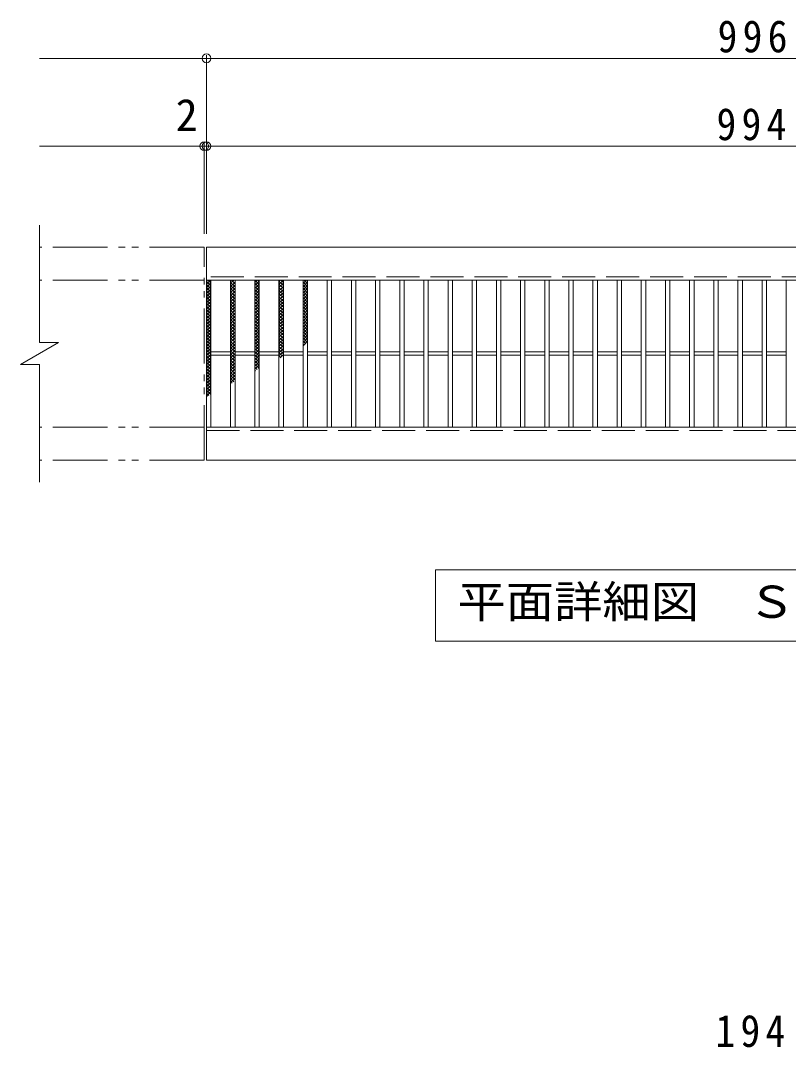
# Model space of a CAD drawing. Units: millimetres at full size, sheet at 1:10; details may follow other scales. Extents: x -1570 to 1782, y -1355 to 1104.
# Drawn here: x -1570 to -870, y 169 to 1104 of the extents above; entities that cross this region are included whole.
import ezdxf
from ezdxf.enums import TextEntityAlignment as Align

# ---------------------------------------------------------------- set-up
doc = ezdxf.new("R2010")
doc.units = ezdxf.units.MM
doc.header["$LTSCALE"] = 10
doc.header["$PDMODE"] = 32
doc.header["$PDSIZE"] = 8
doc.linetypes.add('DASHED3', pattern=[4, 3, -1])
doc.linetypes.add('DOUBLE_CHAIN1', pattern=[8.8, 5, -1, 0.6, -0.6, 0.6, -1])
for name, color, linetype, lineweight in [('A-0', 7, 'Continuous', 9), ('C-1', 2, 'Continuous', 9), ('C-2', 3, 'Continuous', 9), ('C-4', 7, 'Continuous', 9), ('C-5', 7, 'Continuous', 9), ('C-9', 6, 'Continuous', 5)]:
    doc.layers.add(name, color=color, linetype=linetype, lineweight=lineweight)
doc.styles.add('ＭＳ ゴシック', font='')
doc.styles.get('ＭＳ ゴシック').set_extended_font_data('MS Gothic')

msp = doc.modelspace()

# ---------------------------------------------------------------- linework, layer by layer
at = {"layer": 'C-1', "linetype": 'DOUBLE_CHAIN1'}
for p, q in [((-1402.3, 897.92), (-1552.3, 897.92)), ((-1402.3, 703.92), (-1402.3, 897.92)), ((-1402.3, 867.92), (-1552.3, 867.92)), ((-1402.3, 733.92), (-1552.3, 733.92)), ((-1402.3, 703.92), (-1552.3, 703.92))]:
    msp.add_line(p, q, dxfattribs=at)
at = {"layer": 'C-1'}
for p, q in [((-406.3, 897.92), (-1400.3, 897.92)), ((-1400.3, 867.92), (-1400.3, 897.92)), ((-406.3, 867.92), (-1400.3, 867.92)), ((-1569.62, 790.92), (-1534.98, 810.92)), ((-1400.3, 733.92), (-406.3, 733.92)), ((-1400.3, 703.92), (-1400.3, 733.92)), ((-1400.3, 703.92), (-406.3, 703.92))]:
    msp.add_line(p, q, dxfattribs=at)
at = {"layer": 'C-1', "linetype": 'DASHED3'}
for p, q in [((-406.3, 870.92), (-1400.3, 870.92)), ((-1400.3, 730.92), (-406.3, 730.92))]:
    msp.add_line(p, q, dxfattribs=at)
at = {"layer": 'C-1'}
for points in [[(-1552.3, 917.92), (-1552.3, 810.92), (-1534.98, 810.92)], [(-1569.62, 790.92), (-1552.3, 790.92), (-1552.3, 683.92)]]:
    msp.add_lwpolyline(points, dxfattribs=at)
at = {"layer": 'C-2'}
for p, q in [((-1400.3, 867.92), (-1400.3, 733.92)), ((-1396.3, 867.92), (-1396.3, 733.92)), ((-1378.3, 867.92), (-1378.3, 733.92)), ((-1374.3, 867.92), (-1374.3, 733.92)), ((-1356.3, 867.92), (-1356.3, 733.92)), ((-1352.3, 867.92), (-1352.3, 733.92)), ((-1334.3, 867.92), (-1334.3, 733.92)), ((-1330.3, 867.92), (-1330.3, 733.92)), ((-1312.3, 867.92), (-1312.3, 733.92)), ((-1308.3, 867.92), (-1308.3, 733.92)), ((-1290.3, 867.92), (-1290.3, 733.92)), ((-1286.3, 867.92), (-1286.3, 733.92)), ((-1268.3, 867.92), (-1268.3, 733.92)), ((-1264.3, 867.92), (-1264.3, 733.92)), ((-1246.3, 867.92), (-1246.3, 733.92)), ((-1242.3, 867.92), (-1242.3, 733.92)), ((-1224.3, 867.92), (-1224.3, 733.92)), ((-1220.3, 867.92), (-1220.3, 733.92)), ((-1202.3, 867.92), (-1202.3, 733.92)), ((-1198.3, 867.92), (-1198.3, 733.92)), ((-1180.3, 867.92), (-1180.3, 733.92)), ((-1176.3, 867.92), (-1176.3, 733.92)), ((-1158.3, 867.92), (-1158.3, 733.92)), ((-1154.3, 867.92), (-1154.3, 733.92)), ((-1136.3, 867.92), (-1136.3, 733.92)), ((-1132.3, 867.92), (-1132.3, 733.92)), ((-1114.3, 867.92), (-1114.3, 733.92)), ((-1110.3, 867.92), (-1110.3, 733.92)), ((-1092.3, 867.92), (-1092.3, 733.92)), ((-1088.3, 867.92), (-1088.3, 733.92)), ((-1070.3, 867.92), (-1070.3, 733.92)), ((-1066.3, 867.92), (-1066.3, 733.92)), ((-1048.3, 867.92), (-1048.3, 733.92)), ((-1044.3, 867.92), (-1044.3, 733.92)), ((-1026.3, 867.92), (-1026.3, 733.92)), ((-1022.3, 867.92), (-1022.3, 733.92)), ((-1004.3, 867.92), (-1004.3, 733.92)), ((-1000.3, 867.92), (-1000.3, 733.92)), ((-982.3, 867.92), (-982.3, 733.92)), ((-978.3, 867.92), (-978.3, 733.92)), ((-960.3, 867.92), (-960.3, 733.92)), ((-956.3, 867.92), (-956.3, 733.92)), ((-938.3, 867.92), (-938.3, 733.92)), ((-934.3, 867.92), (-934.3, 733.92)), ((-916.3, 867.92), (-916.3, 733.92)), ((-912.3, 867.92), (-912.3, 733.92)), ((-894.3, 867.92), (-894.3, 733.92)), ((-890.3, 867.92), (-890.3, 733.92)), ((-872.3, 867.92), (-872.3, 733.92)), ((-1396.3, 802.42), (-1378.3, 802.42)), ((-1396.3, 799.42), (-1378.3, 799.42)), ((-1374.3, 802.42), (-1356.3, 802.42)), ((-1374.3, 799.42), (-1356.3, 799.42)), ((-1352.3, 802.42), (-1334.3, 802.42)), ((-1352.3, 799.42), (-1334.3, 799.42)), ((-1330.3, 802.42), (-1312.3, 802.42)), ((-1330.3, 799.42), (-1312.3, 799.42)), ((-1308.3, 802.42), (-1290.3, 802.42)), ((-1308.3, 799.42), (-1290.3, 799.42)), ((-1286.3, 802.42), (-1268.3, 802.42)), ((-1286.3, 799.42), (-1268.3, 799.42)), ((-1264.3, 802.42), (-1246.3, 802.42)), ((-1264.3, 799.42), (-1246.3, 799.42)), ((-1242.3, 802.42), (-1224.3, 802.42)), ((-1242.3, 799.42), (-1224.3, 799.42)), ((-1220.3, 802.42), (-1202.3, 802.42)), ((-1220.3, 799.42), (-1202.3, 799.42)), ((-1198.3, 802.42), (-1180.3, 802.42)), ((-1198.3, 799.42), (-1180.3, 799.42)), ((-1176.3, 802.42), (-1158.3, 802.42)), ((-1176.3, 799.42), (-1158.3, 799.42)), ((-1154.3, 802.42), (-1136.3, 802.42)), ((-1154.3, 799.42), (-1136.3, 799.42)), ((-1132.3, 802.42), (-1114.3, 802.42)), ((-1132.3, 799.42), (-1114.3, 799.42)), ((-1110.3, 802.42), (-1092.3, 802.42)), ((-1110.3, 799.42), (-1092.3, 799.42)), ((-1088.3, 802.42), (-1070.3, 802.42)), ((-1088.3, 799.42), (-1070.3, 799.42)), ((-1066.3, 802.42), (-1048.3, 802.42)), ((-1066.3, 799.42), (-1048.3, 799.42)), ((-1044.3, 802.42), (-1026.3, 802.42)), ((-1044.3, 799.42), (-1026.3, 799.42)), ((-1022.3, 802.42), (-1004.3, 802.42)), ((-1022.3, 799.42), (-1004.3, 799.42)), ((-1000.3, 802.42), (-982.3, 802.42)), ((-1000.3, 799.42), (-982.3, 799.42)), ((-978.3, 802.42), (-960.3, 802.42)), ((-978.3, 799.42), (-960.3, 799.42)), ((-956.3, 802.42), (-938.3, 802.42)), ((-956.3, 799.42), (-938.3, 799.42)), ((-934.3, 802.42), (-916.3, 802.42)), ((-934.3, 799.42), (-916.3, 799.42)), ((-912.3, 802.42), (-894.3, 802.42)), ((-912.3, 799.42), (-894.3, 799.42)), ((-890.3, 802.42), (-872.3, 802.42)), ((-890.3, 799.42), (-872.3, 799.42))]:
    msp.add_line(p, q, dxfattribs=at)
at = {"layer": 'C-4'}
for p, q in [((-1552.3, 1069.92), (-254.3, 1069.92)), ((-1400.3, 909.92), (-1400.3, 1072.92)), ((-1402.3, 909.92), (-1402.3, 992.92)), ((-1552.3, 989.92), (-254.3, 989.92))]:
    msp.add_line(p, q, dxfattribs=at)
for p in [(-1400.3, 1069.92), (-1402.3, 989.92), (-1400.3, 989.92)]:
    msp.add_point(p, dxfattribs=at)
at = {"layer": 'C-5'}
msp.add_lwpolyline([(-1191.8, 538.92), (-1191.8, 603.92), (-616.8, 603.92), (-616.8, 538.92)], close=True, dxfattribs=at)
at = {"layer": 'C-9'}
for p, q in [((-1400.3, 864.13), (-1396.5, 867.92)), ((-1400.3, 866.96), (-1399.33, 867.92)), ((-1400.3, 866.68), (-1396.3, 862.68)), ((-1400.3, 861.3), (-1396.3, 865.3)), ((-1400.3, 863.85), (-1396.3, 859.85)), ((-1400.3, 858.47), (-1396.3, 862.47)), ((-1400.3, 861.02), (-1396.3, 857.02)), ((-1398.71, 867.92), (-1396.3, 865.51)), ((-1378.3, 864.99), (-1375.36, 867.92)), ((-1378.3, 867.81), (-1378.19, 867.92)), ((-1378.3, 862.16), (-1374.3, 866.16)), ((-1378.3, 865.82), (-1374.3, 861.82)), ((-1378.3, 859.33), (-1374.3, 863.33)), ((-1378.3, 862.99), (-1374.3, 858.99)), ((-1377.56, 867.92), (-1374.3, 864.65)), ((-1374.74, 867.92), (-1374.3, 867.48)), ((-1356.3, 865.84), (-1354.22, 867.92)), ((-1356.3, 867.79), (-1352.3, 863.79)), ((-1356.3, 863.02), (-1352.3, 867.02)), ((-1356.3, 864.96), (-1352.3, 860.96)), ((-1356.3, 860.19), (-1352.3, 864.19)), ((-1356.3, 862.14), (-1352.3, 858.14)), ((-1356.3, 857.36), (-1352.3, 861.36)), ((-1353.59, 867.92), (-1352.3, 866.62)), ((-1334.3, 866.7), (-1333.08, 867.92)), ((-1334.3, 863.87), (-1330.3, 867.87)), ((-1334.3, 866.93), (-1330.3, 862.93)), ((-1334.3, 861.04), (-1330.3, 865.04)), ((-1334.3, 864.11), (-1330.3, 860.11)), ((-1334.3, 858.22), (-1330.3, 862.22)), ((-1334.3, 861.28), (-1330.3, 857.28)), ((-1332.45, 867.92), (-1330.3, 865.76)), ((-1312.3, 864.73), (-1309.11, 867.92)), ((-1312.3, 867.56), (-1311.94, 867.92)), ((-1312.3, 866.08), (-1308.3, 862.08)), ((-1312.3, 861.9), (-1308.3, 865.9)), ((-1312.3, 863.25), (-1308.3, 859.25)), ((-1312.3, 859.07), (-1308.3, 863.07)), ((-1311.31, 867.92), (-1308.3, 864.9)), ((-1308.48, 867.92), (-1308.3, 867.73)), ((-1400.3, 855.64), (-1396.3, 859.64)), ((-1400.3, 858.19), (-1396.3, 854.19)), ((-1400.3, 852.81), (-1396.3, 856.81)), ((-1400.3, 855.37), (-1396.3, 851.37)), ((-1400.3, 849.99), (-1396.3, 853.99)), ((-1400.3, 852.54), (-1396.3, 848.54)), ((-1378.3, 856.5), (-1374.3, 860.5)), ((-1378.3, 860.16), (-1374.3, 856.16)), ((-1378.3, 853.67), (-1374.3, 857.67)), ((-1378.3, 857.34), (-1374.3, 853.34)), ((-1378.3, 850.84), (-1374.3, 854.84)), ((-1378.3, 854.51), (-1374.3, 850.51)), ((-1378.3, 848.02), (-1374.3, 852.02)), ((-1378.3, 851.68), (-1374.3, 847.68)), ((-1356.3, 859.31), (-1352.3, 855.31)), ((-1356.3, 854.53), (-1352.3, 858.53)), ((-1356.3, 856.48), (-1352.3, 852.48)), ((-1356.3, 851.7), (-1352.3, 855.7)), ((-1356.3, 853.65), (-1352.3, 849.65)), ((-1356.3, 848.87), (-1352.3, 852.87)), ((-1334.3, 855.39), (-1330.3, 859.39)), ((-1334.3, 858.45), (-1330.3, 854.45)), ((-1334.3, 852.56), (-1330.3, 856.56)), ((-1334.3, 855.62), (-1330.3, 851.62)), ((-1334.3, 849.73), (-1330.3, 853.73)), ((-1334.3, 852.79), (-1330.3, 848.79)), ((-1312.3, 860.42), (-1308.3, 856.42)), ((-1312.3, 856.25), (-1308.3, 860.25)), ((-1312.3, 857.59), (-1308.3, 853.59)), ((-1312.3, 853.42), (-1308.3, 857.42)), ((-1312.3, 854.76), (-1308.3, 850.76)), ((-1312.3, 850.59), (-1308.3, 854.59)), ((-1312.3, 851.93), (-1308.3, 847.93)), ((-1312.3, 847.76), (-1308.3, 851.76)), ((-1400.3, 847.16), (-1396.3, 851.16)), ((-1400.3, 849.71), (-1396.3, 845.71)), ((-1400.3, 844.33), (-1396.3, 848.33)), ((-1400.3, 846.88), (-1396.3, 842.88)), ((-1400.3, 841.5), (-1396.3, 845.5)), ((-1400.3, 844.05), (-1396.3, 840.05)), ((-1400.3, 838.67), (-1396.3, 842.67)), ((-1378.3, 845.19), (-1374.3, 849.19)), ((-1378.3, 848.85), (-1374.3, 844.85)), ((-1378.3, 842.36), (-1374.3, 846.36)), ((-1378.3, 846.02), (-1374.3, 842.02)), ((-1378.3, 839.53), (-1374.3, 843.53)), ((-1378.3, 843.19), (-1374.3, 839.19)), ((-1356.3, 850.82), (-1352.3, 846.82)), ((-1356.3, 846.04), (-1352.3, 850.04)), ((-1356.3, 847.99), (-1352.3, 843.99)), ((-1356.3, 843.22), (-1352.3, 847.22)), ((-1356.3, 845.16), (-1352.3, 841.16)), ((-1356.3, 840.39), (-1352.3, 844.39)), ((-1356.3, 842.34), (-1352.3, 838.34)), ((-1334.3, 846.9), (-1330.3, 850.9)), ((-1334.3, 849.96), (-1330.3, 845.96)), ((-1334.3, 844.07), (-1330.3, 848.07)), ((-1334.3, 847.14), (-1330.3, 843.14)), ((-1334.3, 841.25), (-1330.3, 845.25)), ((-1334.3, 844.31), (-1330.3, 840.31)), ((-1334.3, 838.42), (-1330.3, 842.42)), ((-1312.3, 849.11), (-1308.3, 845.11)), ((-1312.3, 844.93), (-1308.3, 848.93)), ((-1312.3, 846.28), (-1308.3, 842.28)), ((-1312.3, 842.1), (-1308.3, 846.1)), ((-1312.3, 843.45), (-1308.3, 839.45)), ((-1312.3, 839.28), (-1308.3, 843.28)), ((-1400.3, 841.22), (-1396.3, 837.22)), ((-1400.3, 835.84), (-1396.3, 839.84)), ((-1400.3, 838.4), (-1396.3, 834.39)), ((-1400.3, 833.01), (-1396.3, 837.01)), ((-1400.3, 835.57), (-1396.3, 831.57)), ((-1400.3, 830.19), (-1396.3, 834.19)), ((-1400.3, 832.74), (-1396.3, 828.74)), ((-1378.3, 836.7), (-1374.3, 840.7)), ((-1378.3, 840.37), (-1374.3, 836.37)), ((-1378.3, 833.87), (-1374.3, 837.87)), ((-1378.3, 837.54), (-1374.3, 833.54)), ((-1378.3, 831.04), (-1374.3, 835.04)), ((-1378.3, 834.71), (-1374.3, 830.71)), ((-1356.3, 837.56), (-1352.3, 841.56)), ((-1356.3, 839.51), (-1352.3, 835.51)), ((-1356.3, 834.73), (-1352.3, 838.73)), ((-1356.3, 836.68), (-1352.3, 832.68)), ((-1356.3, 831.9), (-1352.3, 835.9)), ((-1356.3, 833.85), (-1352.3, 829.85)), ((-1356.3, 829.07), (-1352.3, 833.07)), ((-1334.3, 841.48), (-1330.3, 837.48)), ((-1334.3, 835.59), (-1330.3, 839.59)), ((-1334.3, 838.65), (-1330.3, 834.65)), ((-1334.3, 832.76), (-1330.3, 836.76)), ((-1334.3, 835.82), (-1330.3, 831.82)), ((-1334.3, 829.93), (-1330.3, 833.93)), ((-1334.3, 832.99), (-1330.3, 828.99)), ((-1312.3, 840.62), (-1308.3, 836.62)), ((-1312.3, 836.45), (-1308.3, 840.45)), ((-1312.3, 837.79), (-1308.3, 833.79)), ((-1312.3, 833.62), (-1308.3, 837.62)), ((-1312.3, 834.96), (-1308.3, 830.96)), ((-1312.3, 830.79), (-1308.3, 834.79)), ((-1400.3, 827.36), (-1396.3, 831.36)), ((-1400.3, 829.91), (-1396.3, 825.91)), ((-1400.3, 824.53), (-1396.3, 828.53)), ((-1400.3, 827.08), (-1396.3, 823.08)), ((-1400.3, 821.7), (-1396.3, 825.7)), ((-1400.3, 824.25), (-1396.3, 820.25)), ((-1378.3, 828.22), (-1374.3, 832.22)), ((-1378.3, 831.88), (-1374.3, 827.88)), ((-1378.3, 825.39), (-1374.3, 829.39)), ((-1378.3, 829.05), (-1374.3, 825.05)), ((-1378.3, 822.56), (-1374.3, 826.56)), ((-1378.3, 826.22), (-1374.3, 822.22)), ((-1378.3, 819.73), (-1374.3, 823.73)), ((-1378.3, 823.39), (-1374.3, 819.4)), ((-1356.3, 831.02), (-1352.3, 827.02)), ((-1356.3, 826.25), (-1352.3, 830.25)), ((-1356.3, 828.19), (-1352.3, 824.19)), ((-1356.3, 823.42), (-1352.3, 827.42)), ((-1356.3, 825.37), (-1352.3, 821.37)), ((-1356.3, 820.59), (-1352.3, 824.59)), ((-1334.3, 827.1), (-1330.3, 831.1)), ((-1334.3, 830.16), (-1330.3, 826.16)), ((-1334.3, 824.27), (-1330.3, 828.28)), ((-1334.3, 827.34), (-1330.3, 823.34)), ((-1334.3, 821.45), (-1330.3, 825.45)), ((-1334.3, 824.51), (-1330.3, 820.51)), ((-1312.3, 832.14), (-1308.3, 828.14)), ((-1312.3, 827.96), (-1308.3, 831.96)), ((-1312.3, 829.31), (-1308.3, 825.31)), ((-1312.3, 825.13), (-1308.3, 829.13)), ((-1312.3, 826.48), (-1308.3, 822.48)), ((-1312.3, 822.3), (-1308.3, 826.3)), ((-1312.3, 823.65), (-1308.3, 819.65)), ((-1312.3, 819.48), (-1308.3, 823.48)), ((-1400.3, 818.87), (-1396.3, 822.87)), ((-1400.3, 821.42), (-1396.3, 817.42)), ((-1400.3, 816.04), (-1396.3, 820.04)), ((-1400.3, 818.6), (-1396.3, 814.6)), ((-1400.3, 813.22), (-1396.3, 817.22)), ((-1400.3, 815.77), (-1396.3, 811.77)), ((-1400.3, 810.39), (-1396.3, 814.39)), ((-1378.3, 816.9), (-1374.3, 820.9)), ((-1378.3, 820.57), (-1374.3, 816.57)), ((-1378.3, 814.07), (-1374.3, 818.07)), ((-1378.3, 817.74), (-1374.3, 813.74)), ((-1378.3, 811.25), (-1374.3, 815.25)), ((-1378.3, 814.91), (-1374.3, 810.91)), ((-1356.3, 822.54), (-1352.3, 818.54)), ((-1356.3, 817.76), (-1352.3, 821.76)), ((-1356.3, 819.71), (-1352.3, 815.71)), ((-1356.3, 814.93), (-1352.3, 818.93)), ((-1356.3, 816.88), (-1352.3, 812.88)), ((-1356.3, 812.1), (-1352.3, 816.1)), ((-1356.3, 814.05), (-1352.3, 810.05)), ((-1334.3, 818.62), (-1330.3, 822.62)), ((-1334.3, 821.68), (-1330.3, 817.68)), ((-1334.3, 815.79), (-1330.3, 819.79)), ((-1334.3, 818.85), (-1330.3, 814.85)), ((-1334.3, 812.96), (-1330.3, 816.96)), ((-1334.3, 816.02), (-1330.3, 812.02)), ((-1334.3, 810.13), (-1330.3, 814.13)), ((-1312.3, 820.82), (-1308.3, 816.82)), ((-1312.3, 816.65), (-1308.3, 820.65)), ((-1312.3, 817.99), (-1308.3, 813.99)), ((-1312.3, 813.82), (-1308.3, 817.82)), ((-1312.3, 815.16), (-1308.3, 811.16)), ((-1312.3, 810.99), (-1308.3, 814.99)), ((-1400.3, 812.94), (-1396.3, 808.94)), ((-1400.3, 807.56), (-1396.3, 811.56)), ((-1400.3, 810.11), (-1396.3, 806.11)), ((-1400.3, 804.73), (-1396.3, 808.73)), ((-1400.3, 807.28), (-1396.3, 803.28)), ((-1400.3, 801.9), (-1396.3, 805.9)), ((-1378.3, 808.42), (-1374.3, 812.42)), ((-1378.3, 812.08), (-1374.3, 808.08)), ((-1378.3, 805.59), (-1374.3, 809.59)), ((-1378.3, 809.25), (-1374.3, 805.25)), ((-1378.3, 802.76), (-1374.3, 806.76)), ((-1378.3, 806.42), (-1374.3, 802.42)), ((-1356.3, 809.28), (-1352.3, 813.27)), ((-1356.3, 811.22), (-1352.3, 807.22)), ((-1356.3, 806.45), (-1352.3, 810.45)), ((-1356.3, 808.4), (-1352.3, 804.4)), ((-1356.3, 803.62), (-1352.3, 807.62)), ((-1356.3, 805.57), (-1352.3, 801.57)), ((-1356.3, 800.79), (-1352.3, 804.79)), ((-1334.3, 813.19), (-1330.3, 809.19)), ((-1334.3, 807.3), (-1330.3, 811.3)), ((-1334.3, 810.37), (-1330.3, 806.37)), ((-1334.3, 804.48), (-1330.3, 808.48)), ((-1334.3, 807.54), (-1330.3, 803.54)), ((-1334.3, 801.65), (-1330.3, 805.65)), ((-1334.3, 804.71), (-1330.3, 800.71)), ((-1312.3, 812.34), (-1309.84, 809.88)), ((-1312.3, 808.16), (-1308.3, 812.16)), ((-1312.3, 809.51), (-1311.43, 808.64)), ((-1400.3, 804.45), (-1396.3, 800.45)), ((-1400.3, 799.07), (-1396.3, 803.07)), ((-1400.3, 801.63), (-1396.3, 797.63)), ((-1400.3, 796.25), (-1396.3, 800.25)), ((-1400.3, 798.8), (-1396.3, 794.8)), ((-1400.3, 793.42), (-1396.3, 797.42)), ((-1400.3, 795.97), (-1396.3, 791.97)), ((-1378.3, 799.93), (-1374.3, 803.93)), ((-1378.3, 803.6), (-1374.3, 799.6)), ((-1378.3, 797.1), (-1374.3, 801.1)), ((-1378.3, 800.77), (-1374.3, 796.77)), ((-1378.3, 794.28), (-1374.3, 798.28)), ((-1378.3, 797.94), (-1374.3, 793.94)), ((-1378.3, 791.45), (-1374.3, 795.45)), ((-1356.3, 802.74), (-1352.3, 798.74)), ((-1356.3, 797.96), (-1352.3, 801.96)), ((-1356.3, 799.91), (-1352.3, 795.91)), ((-1356.3, 795.13), (-1352.3, 799.13)), ((-1356.3, 797.08), (-1352.3, 793.08)), ((-1356.3, 792.3), (-1352.3, 796.3)), ((-1334.3, 798.82), (-1330.3, 802.82)), ((-1334.3, 801.88), (-1331.13, 798.72)), ((-1334.3, 799.05), (-1332.72, 797.48)), ((-1333.11, 797.17), (-1330.3, 799.99)), ((-1400.3, 790.59), (-1396.3, 794.59)), ((-1400.3, 793.14), (-1396.3, 789.14)), ((-1400.3, 787.76), (-1396.3, 791.76)), ((-1400.3, 790.31), (-1396.3, 786.31)), ((-1400.3, 784.93), (-1396.3, 788.93)), ((-1400.3, 787.48), (-1396.3, 783.48)), ((-1400.3, 782.1), (-1396.3, 786.1)), ((-1378.3, 795.11), (-1374.3, 791.11)), ((-1378.3, 788.62), (-1374.3, 792.62)), ((-1378.3, 792.28), (-1374.3, 788.28)), ((-1378.3, 785.79), (-1374.3, 789.79)), ((-1378.3, 789.45), (-1374.3, 785.45)), ((-1378.3, 782.96), (-1374.3, 786.96)), ((-1378.3, 786.63), (-1374.3, 782.63)), ((-1356.3, 794.25), (-1352.3, 790.25)), ((-1356.3, 789.48), (-1352.3, 793.48)), ((-1356.3, 791.42), (-1352.43, 787.56)), ((-1356.3, 786.65), (-1352.3, 790.65)), ((-1356.3, 788.6), (-1354.02, 786.32)), ((-1353.02, 787.1), (-1352.3, 787.82)), ((-1400.3, 784.66), (-1396.3, 780.66)), ((-1400.3, 779.27), (-1396.3, 783.28)), ((-1400.3, 781.83), (-1396.3, 777.83)), ((-1400.3, 776.45), (-1396.3, 780.45)), ((-1400.3, 779), (-1396.3, 775)), ((-1400.3, 773.62), (-1396.3, 777.62)), ((-1378.3, 780.13), (-1374.3, 784.13)), ((-1378.3, 783.8), (-1374.3, 779.8)), ((-1378.3, 777.3), (-1374.3, 781.3)), ((-1378.3, 780.97), (-1374.3, 776.97)), ((-1378.3, 774.48), (-1374.3, 778.48)), ((-1378.3, 778.14), (-1375.31, 775.16)), ((-1356.3, 785.77), (-1355.6, 785.08)), ((-1400.3, 776.17), (-1396.3, 772.17)), ((-1400.3, 770.79), (-1396.3, 774.79)), ((-1400.3, 773.34), (-1396.3, 769.34)), ((-1400.3, 767.96), (-1396.3, 771.96)), ((-1400.3, 770.51), (-1396.3, 766.51)), ((-1400.3, 765.13), (-1396.3, 769.13)), ((-1400.3, 767.68), (-1396.61, 763.99)), ((-1378.3, 775.31), (-1376.9, 773.92)), ((-1400.3, 762.3), (-1396.3, 766.3)), ((-1400.3, 764.86), (-1398.19, 762.75)), ((-1400.3, 762.03), (-1399.78, 761.51))]:
    msp.add_line(p, q, dxfattribs=at)

# ---------------------------------------------------------------- texts
at = {"layer": 'A-0', "color": 2, "insert": (-936.8, 168.82), "char_height": 29.33, "attachment_point": 7, "style": 'ＭＳ ゴシック'}
msp.add_mtext('\\T1.27;\\W0.9;194', dxfattribs=at)
at = {"layer": 'C-4', "color": 2, "style": 'ＭＳ ゴシック'}
msp.add_text('2', height=29.33, dxfattribs=at).set_placement((-1428.26, 994.92), align=Align.BOTTOM_LEFT)
at = {"layer": 'C-4', "color": 2, "char_height": 29.33, "attachment_point": 7, "style": 'ＭＳ ゴシック'}
for s, insert in [('\\T1.27;\\W0.9;996', (-934.8, 1074.92)), ('\\T1.27;\\W0.9;994', (-935.8, 994.92))]:
    msp.add_mtext(s, dxfattribs=dict(at, insert=insert))
at = {"layer": 'C-5', "color": 2, "style": 'ＭＳ ゴシック', "width": 1.1}
msp.add_text('平面詳細図\u3000Ｓ＝１：１０', height=29.33, dxfattribs=at).set_placement((-1171.8, 551.42), align=Align.BOTTOM_LEFT)

doc.saveas('drawing.dxf')
